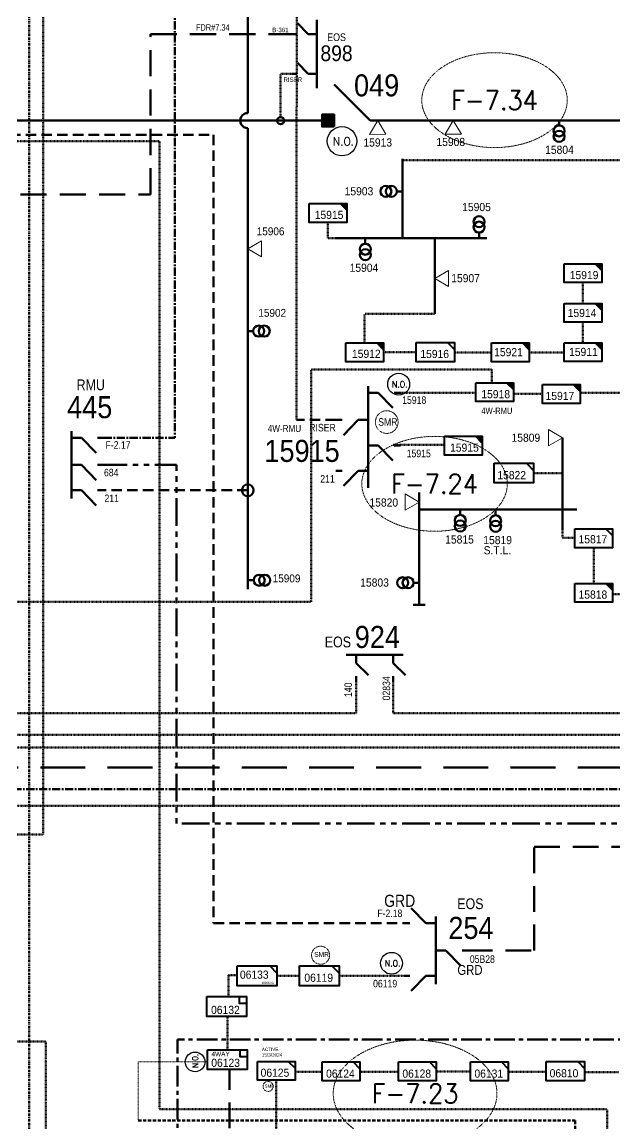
# Model space of a CAD drawing. Header units: metres. Extents: x 65984 to 144644, y -19036 to 23726.
# Drawn here: x 116979 to 117248.2, y 20753.7 to 21253.5 of the extents above; entities that cross this region are included whole.
import ezdxf
from ezdxf.enums import TextEntityAlignment as Align

# ---------------------------------------------------------------- set-up
doc = ezdxf.new("R2010")
doc.units = ezdxf.units.M
doc.header["$MEASUREMENT"] = 0
for name, pattern in [('( Center )', [2, 1.25, -0.25, 0.25, -0.25]), ('( Hidden )', [0.375, 0.25, -0.125]), ('( Phantom )', [2.5, 1.25, -0.25, 0.25, -0.25, 0.25, -0.25]), ('DGN Style 3', [0.013877, 0, -0.013877]), ('DGN Style 7', [2, 0.9, -0.4, 0.3, -0.4]), ('HIDDEN2', [2381.25, 1587.5, -793.75])]:
    doc.linetypes.add(name, pattern=pattern)
doc.layers.get('0').update_dxf_attribs({"color": 95, "lineweight": 40})
for name, color, linetype, lineweight in [('ABS', 7, 'Continuous', 40), ('ABS NUMBER', 112, 'Continuous', 30), ('d_eos', 111, 'Continuous', 40), ('d_eos no', 121, 'Continuous', 40), ('d_oh branch', 94, 'Continuous', 40), ('d_switch', 95, 'Continuous', 40), ('d_tf', 1, 'Continuous', 40), ('d_tf no', 6, 'Continuous', 40), ('d_tf_200', 1, 'Continuous', 40), ('d_ug cable', 95, 'Continuous', 40), ('d_ug main line', 95, 'Continuous', 40), ('d_unit sub', 7, 'Continuous', 40), ('FDR  1  16', 234, 'Continuous', 40), ('fedr no', 95, 'Continuous', 40), ('Level 37', 7, 'Continuous', 0), ('O H MAIN FEEDER', 4, 'Continuous', 100), ('SW N O', 114, 'Continuous', 30)]:
    doc.layers.add(name, color=color, linetype=linetype, lineweight=lineweight)
doc.styles.add('NASKHF', font='naskhf.shx', dxfattribs={"height": 8})
doc.styles.add('Style-Arial', font='arial.ttf')
doc.styles.add('Style-ENGINEERING', font='ENGINEERING.shx')
doc.styles.add('Style-msdefault', font='msdefault.shx')
doc.styles.add('Style-STANDARD', font='STANDARD.shx')

# ---------------------------------------------------------------- blocks, each defined once
blk = doc.blocks.new('TF3')
at = {"color": 0, "linetype": 'ByBlock', "lineweight": -2}
for p, q in [((11.3, 9), (18.3, 9)), ((18.3, 9), (18.3, 2))]:
    blk.add_line(p, q, dxfattribs=at)
at = {"color": 0, "linetype": 'ByBlock', "lineweight": -2, "flags": 128}
blk.add_lwpolyline([(18.3, 2), (11.3, 2), (11.3, 9)], dxfattribs=at)
at = {"color": 0, "linetype": 'ByBlock', "lineweight": -2}
blk.add_3dface([(-21.7, 9), (18.3, 9), (18.3, -11), (-21.7, -11)], dxfattribs=at)
blk = doc.blocks.new('TF_8')
at = {"color": 0, "linetype": 'ByBlock', "lineweight": -2}
blk.add_line((6.3, 4.95), (9.9, 1.35), dxfattribs=at)
blk.add_3dface([(-10.1, 4.95), (9.9, 4.95), (9.9, -5.05), (-10.1, -5.05)], dxfattribs=at)
blk = doc.blocks.new('TFU_42')
at = {"layer": 'd_tf_200', "color": 171, "linetype": 'Continuous', "lineweight": 53}
blk.add_line((0, 10), (0, 0), dxfattribs=at)
for centre in [(0, 30), (0, 20)]:
    blk.add_circle(centre, 10, dxfattribs=at)
blk = doc.blocks.new('TFU_6')
at = {"layer": 'd_tf_200', "color": 11, "linetype": 'Continuous', "lineweight": 53}
blk.add_line((0, 10), (0, 0), dxfattribs=at)
at = {"layer": 'd_tf_200', "color": 11, "linetype": 'Continuous', "lineweight": 53, "extrusion": (0, 0, -1)}
for centre in [(0, 30), (0, 20)]:
    blk.add_circle(centre, 10, dxfattribs=at)
blk = doc.blocks.new('TFU_43')
at = {"layer": 'd_tf_200', "color": 121, "linetype": 'Continuous', "lineweight": 53}
blk.add_line((0, 10), (0, 0), dxfattribs=at)
for centre in [(0, 30), (0, 20)]:
    blk.add_circle(centre, 10, dxfattribs=at)
blk = doc.blocks.new('exist.us-1000kva')
at = {"color": 0, "linetype": 'ByBlock', "lineweight": -2, "flags": 128}
blk.add_lwpolyline([(40, 12.9), (32.8, 20), (40, 20)], close=True, dxfattribs=at)
at = {"color": 0, "linetype": 'ByBlock', "lineweight": -2, "extrusion": (0, 0, -1)}
blk.add_solid([(-40, 12.9), (-32.8, 20), (-40, 20)], dxfattribs=at)
at = {"color": 0, "linetype": 'ByBlock', "lineweight": -2, "xscale": 2, "yscale": 2}
blk.add_blockref('TF_8', (20.2, 10.1), dxfattribs=at)
blk = doc.blocks.new('*U892')
at = {"layer": 'SW N O', "color": 3}
blk.add_circle((0, 0), 16.8, dxfattribs=at)
at = {"layer": 'SW N O', "color": 3, "style": 'Style-STANDARD'}
blk.add_text('N.O.', height=9.6, dxfattribs=at).set_placement((1.7, -0.2), align=Align.MIDDLE_CENTER)
blk = doc.blocks.new('ABS2_1_1')
at = {"color": 0, "linetype": 'ByBlock', "lineweight": -2, "ltscale": 500}
for q in [(-29900, 43500), (0, 0)]:
    blk.add_line((0, 13600), q, dxfattribs=at)
at = {"color": 0, "linetype": 'ByBlock', "lineweight": -2, "ltscale": 500, "flags": 128}
for points in [[(5000, 43600), (-5000, 43600), (-5000, 53600), (5000, 53600)], [(3791, 49653), (3791, 49653), (3791, 49653)]]:
    blk.add_lwpolyline(points, close=True, dxfattribs=at)
at = {"color": 0, "linetype": 'ByBlock', "lineweight": -2, "ltscale": 500}
for points in [[(5000, 43600), (-5000, 43600), (5000, 53600), (-5000, 53600)], [(3791, 49653), (3791, 49653), (3791, 49653)]]:
    blk.add_solid(points, dxfattribs=at)
blk = doc.blocks.new('TRA1_200')
at = {"layer": 'd_tf', "color": 171, "linetype": 'Continuous', "lineweight": 0, "ltscale": 0.00031041, "flags": 128}
blk.add_lwpolyline([(10, -17), (0, 0), (-10, -17)], close=True, dxfattribs=at)
blk = doc.blocks.new('TRA1_199')
at = {"layer": 'd_tf', "color": 171, "linetype": 'Continuous', "lineweight": 0, "ltscale": 0.00031041, "xscale": 1.000046566207833, "yscale": 1.000046566207833, "zscale": 1.000046566207833, "rotation": 180}
blk.add_blockref('TRA1_200', (0, 0), dxfattribs=at)
blk = doc.blocks.new('TRA1_202')
at = {"layer": 'd_tf', "color": 11, "linetype": 'Continuous', "lineweight": 0, "ltscale": 0.00031041, "extrusion": (0, 0, -1), "flags": 128}
blk.add_lwpolyline([(-10, -17), (0, 0), (10, -17)], close=True, dxfattribs=at)
blk = doc.blocks.new('TRA1_201')
at = {"layer": 'd_tf', "color": 11, "linetype": 'Continuous', "lineweight": 0, "ltscale": 0.00031041, "xscale": 1.000046566207833, "yscale": 1.000046566207833, "zscale": 1.000046566207833, "rotation": 180}
blk.add_blockref('TRA1_202', (0, 0), dxfattribs=at)
blk = doc.blocks.new('TRA1_204')
at = {"layer": 'd_tf', "color": 121, "linetype": 'Continuous', "lineweight": 0, "ltscale": 0.00031041, "flags": 128}
blk.add_lwpolyline([(10, -17), (0, 0), (-10, -17)], close=True, dxfattribs=at)
blk = doc.blocks.new('TRA1_203')
at = {"layer": 'd_tf', "color": 121, "linetype": 'Continuous', "lineweight": 0, "ltscale": 0.00031041, "xscale": 1.000046566207833, "yscale": 1.000046566207833, "zscale": 1.000046566207833, "rotation": 180}
blk.add_blockref('TRA1_204', (0, 0), dxfattribs=at)
blk = doc.blocks.new('TRA1_212')
at = {"layer": 'd_tf', "color": 121, "linetype": 'Continuous', "lineweight": 0, "ltscale": 0.00031021, "flags": 128}
blk.add_lwpolyline([(9.2, -17), (0, 0), (-10.8, -17)], close=True, dxfattribs=at)
blk = doc.blocks.new('TRA1_211')
at = {"layer": 'd_tf', "color": 121, "linetype": 'Continuous', "lineweight": 0, "ltscale": 0.00031021, "xscale": 1.0000584026721, "yscale": 1.000058245312021, "zscale": 1.0000584026721, "rotation": 180.0000949812189}
blk.add_blockref('TRA1_212', (0, 0), dxfattribs=at)

msp = doc.modelspace()

# ---------------------------------------------------------------- linework, layer by layer
at = {"layer": 'd_eos', "color": 7, "linetype": 'Continuous', "lineweight": 211, "ltscale": 0.516116}
for p, q in [((117108.92, 21247.99), (117104.07, 21252.99)), ((117103.61, 21247.99), (117101.6, 21247.99)), ((117112.23, 21247.99), (117108.92, 21247.99)), ((117108.92, 21230), (117104.07, 21234.99)), ((117103.61, 21230), (117101.6, 21230)), ((117112.23, 21230), (117108.92, 21230))]:
    msp.add_line(p, q, dxfattribs=at)
at = {"layer": 'd_eos', "color": 7, "linetype": 'Continuous', "lineweight": 211, "ltscale": 0.444415}
msp.add_line((117112.77, 21223.48), (117112.77, 21254.51), dxfattribs=at)
at = {"layer": 'd_eos', "color": 7, "linetype": 'Continuous', "lineweight": 211, "ltscale": 0.625574}
for p, q in [((117136.14, 21088.28), (117136.14, 21042.23)), ((117136.14, 21085.28), (117140.7, 21085.28)), ((117140.7, 21085.27), (117147.36, 21078.41)), ((117147.99, 21085.28), (117150.76, 21085.28)), ((117124.29, 21072.98), (117121.52, 21072.98)), ((117131.58, 21072.98), (117124.92, 21066.11)), ((117136.14, 21072.98), (117131.58, 21072.98)), ((117001.46, 21067.92), (117001.46, 21037.32)), ((117001.46, 21064.92), (117006.02, 21064.92)), ((117006.02, 21064.91), (117012.68, 21058.05)), ((117013.31, 21064.91), (117016.08, 21064.91)), ((117136.14, 21061.47), (117140.7, 21061.47)), ((117140.7, 21061.47), (117147.36, 21054.61)), ((117147.99, 21061.47), (117150.76, 21061.47)), ((117001.46, 21052.62), (117006.02, 21052.62)), ((117006.02, 21052.61), (117012.68, 21045.75)), ((117013.31, 21052.62), (117016.08, 21052.62)), ((117124.29, 21049.97), (117121.52, 21049.97)), ((117131.59, 21049.97), (117124.92, 21043.11)), ((117136.14, 21049.97), (117131.59, 21049.97)), ((117001.46, 21041.11), (117006.02, 21041.11)), ((117006.02, 21041.11), (117012.68, 21034.25)), ((117013.31, 21041.11), (117016.08, 21041.11)), ((117162.33, 20844.71), (117155.67, 20851.57)), ((117166.89, 20847.71), (117166.89, 20817.11)), ((117155.04, 20844.71), (117152.27, 20844.71)), ((117166.89, 20844.71), (117162.33, 20844.71)), ((117166.89, 20832.41), (117171.45, 20832.41)), ((117171.45, 20832.41), (117178.11, 20825.54)), ((117178.74, 20832.41), (117181.51, 20832.41)), ((117155.04, 20820.9), (117152.27, 20820.9)), ((117162.34, 20820.9), (117155.67, 20814.04)), ((117166.89, 20820.9), (117162.34, 20820.9))]:
    msp.add_line(p, q, dxfattribs=at)
at = {"layer": 'd_eos', "color": 7, "linetype": 'Continuous', "lineweight": 211, "ltscale": 0.54966}
for p, q in [((117126.1, 20966.45), (117152.02, 20966.45)), ((117130.69, 20966.45), (117130.69, 20962.72)), ((117147.44, 20966.45), (117147.44, 20962.72)), ((117130.69, 20962.72), (117136.3, 20957.28)), ((117147.44, 20962.72), (117153.05, 20957.28)), ((117130.69, 20956.76), (117130.69, 20954.49)), ((117147.44, 20956.76), (117147.44, 20954.49))]:
    msp.add_line(p, q, dxfattribs=at)
at = {"layer": 'd_oh branch', "color": 121, "linetype": 'Continuous', "lineweight": 100}
for p, q in [((117151.65, 21191.47), (117151.65, 21155.44)), ((117190, 21155.44), (117121.67, 21155.44)), ((117166.34, 21155.41), (117166.34, 21121.1))]:
    msp.add_line(p, q, dxfattribs=at)
at = {"layer": 'd_oh branch', "color": 11, "linetype": 'Continuous', "lineweight": 100}
for p, q in [((117224.36, 21064.94), (117224.36, 21023.49)), ((117159.27, 20989.09), (117159.27, 21040.03)), ((117230.84, 21032.4), (117159.27, 21032.4)), ((117161.94, 20989.09), (117156.59, 20989.09))]:
    msp.add_line(p, q, dxfattribs=at)
at = {"layer": 'd_ug cable', "color": 171, "linetype": 'DGN Style 3', "lineweight": 100}
msp.add_line((117103.72, 21265.29), (117103.52, 21072.98), dxfattribs=at)
at = {"layer": 'd_ug cable', "color": 121, "linetype": 'DGN Style 3', "lineweight": 100}
for p, q in [((117233.64, 21126), (117233.64, 21135.3)), ((117233.64, 21108.01), (117233.64, 21117.32)), ((117143.06, 21103.67), (117157.86, 21103.67))]:
    msp.add_line(p, q, dxfattribs=at)
at = {"layer": 'd_ug cable', "color": 11, "linetype": 'DGN Style 3', "lineweight": 100}
for p, q in [((117192.31, 21095.92), (117110.18, 21095.83)), ((117192.29, 21089.95), (117192.29, 21095.92)), ((117150.76, 21085.28), (117184.76, 21085.28)), ((117202.2, 21084.78), (117215.46, 21084.78)), ((117147.27, 21061.65), (117170.97, 21061.65)), ((117224.36, 21048.85), (117211.14, 21048.85)), ((117238.54, 21015.05), (117238.54, 20998.83)), ((117278.33, 20994.04), (117247.08, 20994.04))]:
    msp.add_line(p, q, dxfattribs=at)
at = {"layer": 'd_ug cable', "color": 55, "linetype": 'Continuous', "lineweight": 13}
msp.add_line((117193.31, 21050.29), (117193.31, 21050.42), dxfattribs=at)
at = {"layer": 'd_ug cable', "color": 171, "linetype": 'HIDDEN2', "lineweight": 158, "ltscale": 0.003}
msp.add_line((117081.47, 21041.11), (117015.98, 21041.11), dxfattribs=at)
at = {"layer": 'd_ug cable', "color": 30, "linetype": 'DGN Style 3', "lineweight": 13}
for p, q in [((117063.12, 20781.85), (117031.71, 20781.85)), ((117031.71, 20781.85), (117031.71, 20755.23))]:
    msp.add_line(p, q, dxfattribs=at)
at = {"layer": 'd_ug cable', "color": 36, "linetype": 'DGN Style 3', "lineweight": 100}
for p, q in [((117167.01, 20777.53), (117182.64, 20777.53)), ((117094.41, 20747.53), (117094.41, 20773.55))]:
    msp.add_line(p, q, dxfattribs=at)
at = {"layer": 'd_ug cable', "color": 251, "linetype": 'DGN Style 3', "lineweight": 100, "flags": 128}
msp.add_lwpolyline([(116822.57, 20861.14), (116854.81, 20861.14), (116854.81, 20884.92), (116988.56, 20884.92), (116988.56, 22341.95), (125130.38, 22341.95), (125130.38, 21815.39), (125262.38, 21815.39)], dxfattribs=at)
at = {"layer": 'd_ug cable', "color": 11, "linetype": 'DGN Style 3', "lineweight": 100, "flags": 128}
for points in [[(116936.07, 20791.07), (116989.75, 20791.07), (116989.75, 20008.05), (117030.6, 20008.05), (117030.6, 19932.59), (125125.2, 19932.59), (125125.2, 22069.98), (125473.72, 22069.98)], [(116863.03, 21070.15), (116862.96, 20990.44), (117110.21, 20990.44), (117110.18, 21095.83), (117110.18, 21095.83)], [(117232.22, 21085.28), (117266.51, 21085.28), (117266.51, 21017.04), (117279.71, 21017.04)], [(117224.36, 21026.51), (117224.36, 21019.48), (117230.01, 21019.48)]]:
    msp.add_lwpolyline(points, dxfattribs=at)
at = {"layer": 'd_ug cable', "color": 34, "linetype": 'HIDDEN2', "lineweight": 158, "ltscale": 0.003}
msp.add_lwpolyline([(113510.51, 21463.35), (113969.35, 21463.35), (113969.35, 21375.17), (114084.78, 21375.17), (114084.78, 21375.17), (115537.62, 21375.17), (115537.62, 21202.34), (117065.97, 21202.34), (117065.97, 20844.71), (117152.27, 20844.71)], dxfattribs=at)
at = {"layer": 'd_ug cable', "color": 121, "linetype": 'DGN Style 3', "lineweight": 100, "flags": 128}
for points in [[(117101.6, 21230), (117096.35, 21230), (117096.35, 21210.36)], [(117267.83, 21141.16), (117267.83, 21190.79), (117151.51, 21190.79)], [(117127.26, 21155.44), (117117.89, 21155.44), (117117.89, 21162.61)], [(117134.52, 21107.93), (117134.52, 21121.1), (117166.34, 21121.1)], [(117175.35, 21103.61), (117192.24, 21103.61)], [(117209.33, 21103.61), (117225.11, 21103.61)]]:
    msp.add_lwpolyline(points, dxfattribs=at)
at = {"layer": 'd_ug cable', "color": 98, "linetype": 'DGN Style 3', "lineweight": 100, "flags": 128}
msp.add_lwpolyline([(115070.56, 20302.1), (115070.56, 20421.55), (115070.56, 20421.55), (115070.56, 21199.49), (117041.46, 21199.49), (117041.46, 20760.33), (117244.58, 20760.33), (117244.58, 20697.56), (117268.76, 20697.56), (117268.76, 20639.66)], dxfattribs=at)
at = {"layer": 'd_ug cable', "color": 18, "linetype": 'DGN Style 3', "lineweight": 106, "flags": 128}
msp.add_lwpolyline([(117435, 20797.88), (117435, 20898), (115861.62, 20898), (115861.62, 21165.14), (114630.75, 21165.14), (114630.75, 20457.01), (114630.75, 20457.01), (114630.75, 20280.61)], dxfattribs=at)
at = {"layer": 'd_ug cable', "color": 171, "linetype": 'HIDDEN2', "lineweight": 158, "ltscale": 0.003}
msp.add_lwpolyline([(117121.52, 21072.98), (117103.52, 21072.98), (117103.52, 21072.98), (117103.52, 21072.98)], dxfattribs=at)
at = {"layer": 'd_ug cable', "color": 1, "linetype": 'DGN Style 3', "lineweight": 100, "flags": 128}
for points in [[(117147.44, 20954.49), (117147.44, 20940), (117669.58, 20940), (117669.58, 20969.15), (117903.31, 20969.15), (117903.31, 21022.8), (117925.97, 21022.8)], [(114941.5, 20020.61), (114941.5, 19918.63), (115230.84, 19918.63), (115230.84, 20940), (117130.69, 20940), (117130.69, 20954.49)], [(114677.82, 20018.71), (114677.82, 19903.39), (115244.76, 19903.39), (115244.76, 20560.1), (115296.31, 20560.1), (115296.31, 20924.47), (118370.71, 20924.47), (118370.71, 20662.09), (118341.83, 20662.09), (118341.83, 20633.98)]]:
    msp.add_lwpolyline(points, dxfattribs=at)
at = {"layer": 'd_ug cable', "color": 5, "linetype": 'DGN Style 3', "lineweight": 100, "flags": 128}
msp.add_lwpolyline([(114712.34, 19960.32), (114712.34, 19909.13), (115239.03, 19909.13), (115239.03, 20565.83), (115290.57, 20565.83), (115290.57, 20930.2), (118376.44, 20930.2), (118376.44, 20576.15), (118417.8, 20576.15), (118417.8, 20475.96), (118374.08, 20475.96)], dxfattribs=at)
at = {"layer": 'd_ug cable', "color": 7, "linetype": 'DGN Style 3', "lineweight": 100, "flags": 128}
for points in [[(117072.72, 20821.17), (117072.67, 20811.52)], [(117072.72, 20821.17), (117076.39, 20821.17)], [(117094.59, 20820.9), (117104.99, 20820.9)], [(117122.93, 20820.9), (117152.27, 20820.9)], [(117072.31, 20802.94), (117072.2, 20787.34)]]:
    msp.add_lwpolyline(points, dxfattribs=at)
at = {"layer": 'd_ug cable', "color": 36, "linetype": 'DGN Style 3', "lineweight": 100, "flags": 128}
for points in [[(117102.94, 20777.31), (117115.29, 20777.31)], [(117132.53, 20777.31), (117149.94, 20777.31)], [(117199.71, 20777.31), (117217.05, 20777.31)], [(117234.41, 20777.21), (117249.71, 20777.21)]]:
    msp.add_lwpolyline(points, dxfattribs=at)
at = {"layer": 'd_ug cable', "color": 11, "linetype": '( Hidden )', "lineweight": 158, "ltscale": 5.9049, "flags": 128}
msp.add_lwpolyline([(117031.71, 20755.23), (117230.07, 20755.23)], dxfattribs=at)
at = {"layer": 'd_ug cable', "color": 11, "linetype": '( Hidden )', "lineweight": 158, "ltscale": 6.561, "flags": 128}
msp.add_lwpolyline([(117230.07, 20755.23), (117230.07, 20733)], dxfattribs=at)
at = {"layer": 'd_ug cable', "color": 2, "linetype": 'DGN Style 3', "lineweight": 13}
for centre, radius in [((117144.56, 21072.03), 5.15), ((117114.52, 20830.21), 4.1), ((117090.67, 20770.73), 2.28)]:
    msp.add_circle(centre, radius, dxfattribs=at)
at = {"layer": 'd_ug main line', "color": 191, "linetype": 'DGN Style 7', "lineweight": 140, "flags": 128}
msp.add_lwpolyline([(125136.56, 22351.77), (116982.25, 22351.77), (116982.25, 20302.89), (116982.25, 20302.89), (116982.25, 19904.76), (116245.06, 19904.76), (116245.06, 20043.28)], dxfattribs=at)
at = {"layer": 'd_ug main line', "color": 18, "linetype": '( Center )', "lineweight": 200, "ltscale": 2.94, "flags": 128}
msp.add_lwpolyline([(117507.99, 20864.2), (117516.68, 20864.2), (117516.68, 20905.53), (115577.6, 20905.52), (115577.6, 21183.12), (115577.6, 21183.12), (115577.6, 21601.34), (113510.51, 21601.34)], dxfattribs=at)
at = {"layer": 'd_ug main line', "color": 171, "linetype": '( Center )', "lineweight": 158, "ltscale": 2.94, "flags": 128}
msp.add_lwpolyline([(117016.08, 21064.91), (117048.43, 21064.91), (117048.43, 21308.54), (117039.38, 21308.54)], dxfattribs=at)
at = {"layer": 'd_ug main line', "color": 121, "linetype": 'HIDDEN2', "lineweight": 70, "ltscale": 0.0075}
msp.add_lwpolyline([(115103.01, 20185.04), (115103.01, 21132.96), (115103.01, 21132.96), (115103.01, 21175.28), (117037.37, 21175.28), (117037.37, 21247.99), (117101.6, 21247.99)], dxfattribs=at)
at = {"layer": 'd_ug main line', "color": 95, "linetype": 'HIDDEN2', "lineweight": 158, "ltscale": 0.012803}
msp.add_lwpolyline([(115597.43, 21189.7), (116225.19, 21189.7), (116225.19, 20915.33), (117657.88, 20915.33), (117657.88, 20950.51), (117657.88, 20950.51), (117657.88, 21086.69)], dxfattribs=at)
at = {"layer": 'd_ug main line', "color": 171, "linetype": '( Phantom )', "lineweight": 158, "ltscale": 10, "flags": 128}
msp.add_lwpolyline([(117014.25, 21052.62), (117049.07, 21052.62), (117049.07, 20889.93), (117553.36, 20889.92), (117553.36, 20839.97)], dxfattribs=at)
at = {"layer": 'd_ug main line', "color": 34, "linetype": 'HIDDEN2', "lineweight": 140, "ltscale": 0.00735}
msp.add_lwpolyline([(117180.9, 20832.41), (117211.51, 20832.41), (117211.51, 20879.38), (117686.25, 20879.38), (117686.25, 20517.55), (117686.31, 20461.65), (117726.01, 20461.16), (118587.92, 20461.16)], dxfattribs=at)
at = {"layer": 'd_ug main line', "color": 7, "linetype": 'HIDDEN2', "lineweight": 140, "ltscale": 0.00735}
msp.add_lwpolyline([(117102.58, 20506.69), (117073.16, 20506.69), (117073.16, 20778.51), (117073.16, 20778.51)], dxfattribs=at)
at = {"layer": 'FDR  1  16', "color": 1, "linetype": '( Center )', "lineweight": 70, "ltscale": 7.500037, "flags": 128}
msp.add_lwpolyline([(117272.52, 20741.75), (117272.52, 20791.93), (117049.6, 20791.93), (117049.6, 19962.63)], dxfattribs=at)
at = {"layer": 'fedr no', "color": 82, "linetype": 'DGN Style 3', "lineweight": 13, "true_color": 0x1dc70e}
for centre, major_axis in [((117193.49, 21218.03), (33.02, 0)), ((117166.27, 21044.02), (33.02, 0)), ((117157.44, 20767.5), (37.17, 0))]:
    msp.add_ellipse(centre, major_axis=major_axis, ratio=0.651175, dxfattribs=at)
at = {"layer": 'O H MAIN FEEDER', "color": 171, "lineweight": 211, "ltscale": 30}
for p, q in [((117081.47, 21330.75), (117081.47, 21212.2)), ((117081.47, 21205.34), (117081.47, 20996.28))]:
    msp.add_line(p, q, dxfattribs=at)
at = {"layer": 'O H MAIN FEEDER', "color": 121, "lineweight": 211, "ltscale": 0.003}
for p, q in [((117117.66, 21208.77), (116363.57, 21208.77)), ((117442.37, 21208.77), (117141.15, 21208.77))]:
    msp.add_line(p, q, dxfattribs=at)
msp.add_circle((117096.35, 21208.77), 1.59, dxfattribs=at)
at = {"layer": 'O H MAIN FEEDER', "color": 171, "lineweight": 211, "ltscale": 0.488306}
msp.add_circle((117081.47, 21041.07), 2.66, dxfattribs=at)
msp.add_arc((117081.46, 21208.77), 3.43, 89.8663, 270.1337, dxfattribs=at)

# ---------------------------------------------------------------- block references
at = {"layer": 'ABS', "color": 7, "linetype": 'Continuous', "lineweight": 211, "ltscale": 0.812883, "xscale": 0.0005446322480400586, "yscale": -0.000544632248040059, "zscale": 0.000360672857092237, "rotation": 270.0000000000023}
msp.add_blockref('ABS2_1_1', (117144.41, 21208.77), dxfattribs=at)
at = {"layer": 'd_tf', "color": 121, "linetype": 'Continuous', "lineweight": 0, "ltscale": 0.00031021, "xscale": 0.3701317258283088, "yscale": 0.3701658824832781, "zscale": 0.3701317258283088, "rotation": 181.4224664284483}
msp.add_blockref('TRA1_211', (117140.58, 21208.81), dxfattribs=at)
at = {"layer": 'd_tf', "color": 121, "linetype": 'Continuous', "lineweight": 0, "ltscale": 0.00031041, "xscale": 0.37, "yscale": 0.37, "zscale": 0.37}
for p, rotation in [((117174.78, 21208.87), 179.9999999999999), ((117166.35, 21137.14), 269.9999999999999)]:
    msp.add_blockref('TRA1_203', p, dxfattribs=dict(at, rotation=rotation))
at = {"layer": 'd_tf', "color": 171, "linetype": 'Continuous', "lineweight": 0, "ltscale": 0.00031041, "xscale": 0.37, "yscale": 0.37, "zscale": 0.37, "rotation": 269.9999999999999}
msp.add_blockref('TRA1_199', (117081.44, 21150.6), dxfattribs=at)
at = {"layer": 'd_tf', "color": 11, "linetype": 'Continuous', "lineweight": 0, "ltscale": 0.00031041, "extrusion": (0, 0, -1), "xscale": 0.37, "yscale": 0.37, "zscale": 0.37, "rotation": 269.9999999999999}
for p in [(-117224.35, 21064.94), (-117159.26, 21035.77)]:
    msp.add_blockref('TRA1_201', p, dxfattribs=at)
at = {"layer": 'd_tf_200', "color": 121, "linetype": 'Continuous', "lineweight": 53, "xscale": 0.25, "yscale": 0.25, "zscale": 0.25}
for p, rotation in [((117222.81, 21209.09), 179.9999999999999), ((117151.65, 21176.66), 89.9999999999999), ((117134.83, 21155.44), 179.9999999999999)]:
    msp.add_blockref('TFU_43', p, dxfattribs=dict(at, rotation=rotation))
msp.add_blockref('TFU_43', (117186.48, 21155.44), dxfattribs=at)
at = {"layer": 'd_tf_200', "color": 171, "linetype": 'Continuous', "lineweight": 53, "xscale": 0.25, "yscale": 0.25, "zscale": 0.25, "rotation": 269.9999999999999}
for p in [(117081.43, 21113.28), (117081.66, 21000.3)]:
    msp.add_blockref('TFU_42', p, dxfattribs=at)
at = {"layer": 'd_tf_200', "color": 11, "linetype": 'Continuous', "lineweight": 53, "xscale": 0.25, "yscale": 0.25, "zscale": 0.25, "rotation": 179.9999999999999}
for p in [(117177.91, 21032.4), (117193.96, 21032.27)]:
    msp.add_blockref('TFU_6', p, dxfattribs=at)
at = {"layer": 'd_tf_200', "color": 11, "linetype": 'Continuous', "lineweight": 53, "extrusion": (0, 0, -1), "xscale": 0.25, "yscale": 0.25, "zscale": 0.25, "rotation": 269.9999999999999}
msp.add_blockref('TFU_6', (-117159.27, 20999.15), dxfattribs=at)
at = {"layer": 'd_unit sub', "color": 121, "linetype": 'Continuous', "lineweight": 40, "zscale": 0.4267622666565712, "rotation": 359.9999999999999}
for name, p, xscale, yscale in [('exist.us-1000kva', (117109.36, 21162.61), 0.4267622666565712, 0.4267622666565712), ('exist.us-1000kva', (117225.11, 21135.3), 0.4267622666565712, 0.4267622666565712), ('exist.us-1000kva', (117225.11, 21117.32), 0.4267622666565712, 0.4267622666565712), ('exist.us-1000kva', (117125.99, 21099.4), 0.4267622666565712, 0.4267622666565712), ('TF_8', (117166.69, 21103.79), 0.8745590379400409, 0.8745590379400409), ('exist.us-1000kva', (117192.13, 21099.4), 0.4267622666565712, 0.4267622666565712), ('exist.us-1000kva', (117225.11, 21099.48), 0.4267622666565712, 0.4267622666565712)]:
    msp.add_blockref(name, p, dxfattribs=dict(at, xscale=xscale, yscale=yscale))
at = {"layer": 'd_unit sub', "color": 11, "linetype": 'Continuous', "lineweight": 40, "zscale": 0.4267622666565712, "rotation": 359.9999999999999}
for name, p, xscale, yscale in [('exist.us-1000kva', (117185, 21081.29), 0.4267622666565712, 0.4267622666565712), ('exist.us-1000kva', (117215.23, 21080.5), 0.4267622666565712, 0.4267622666565712), ('exist.us-1000kva', (117170.79, 21057.04), 0.4267622666565712, 0.4267622666565712), ('TF_8', (117202.31, 21048.9), 0.8919131619957675, 0.8919131619957675), ('TF_8', (117238.63, 21019.36), 0.8535245333131425, 0.8535245333131425), ('exist.us-1000kva', (117230.01, 20990.3), 0.4267622666565712, 0.4267622666565712)]:
    msp.add_blockref(name, p, dxfattribs=dict(at, xscale=xscale, yscale=yscale))
at = {"layer": 'd_unit sub', "color": 7, "linetype": 'Continuous', "lineweight": 40, "rotation": 359.9999999999999}
for name, p, xscale, yscale, zscale in [('TF_8', (117085.79, 20820.9), 0.9, 0.9, 0.4267622666565712), ('TF3', (117072.59, 20807.42), 0.45, 0.45, 0.1300771388769227), ('TF3', (117072.97, 20783.29), 0.45, 0.45, 0.1300771388769227)]:
    msp.add_blockref(name, p, dxfattribs=dict(at, xscale=xscale, yscale=yscale, zscale=zscale))
at = {"layer": 'd_unit sub', "color": 2, "linetype": 'Continuous', "lineweight": 40, "zscale": 0.4267622666565712, "rotation": 359.9999999999999}
for p, xscale, yscale in [((117114.02, 20820.9), 0.9, 0.9), ((117094.49, 20777.86), 0.8535245333131425, 0.8535245333131425)]:
    msp.add_blockref('TF_8', p, dxfattribs=dict(at, xscale=xscale, yscale=yscale))
at = {"layer": 'd_unit sub', "color": 36, "linetype": 'Continuous', "lineweight": 40, "zscale": 0.4267622666565712, "rotation": 359.9999999999999}
for p, xscale, yscale in [((117123.93, 20777.58), 0.8535245333131425, 0.8535245333131425), ((117158.56, 20777.58), 0.8535245333131425, 0.8535245333131425), ((117191.26, 20777.58), 0.8535245333131425, 0.8535245333131425), ((117225.75, 20777.66), 0.8742162871124914, 0.8742162871124914)]:
    msp.add_blockref('TF_8', p, dxfattribs=dict(at, xscale=xscale, yscale=yscale))
at = {"layer": 'SW N O', "color": 3}
for p, xscale, yscale, zscale in [((117124.24, 21199.39), 0.3971377063046789, 0.3971377063046789, 0.3971377063046789), ((117149.96, 21089.19), 0.2950694635422144, 0.2950694635422144, 0.2950694635422144), ((117146.75, 20826.57), 0.2950694635422144, 0.2950694635422144, 0.2950694635422144)]:
    msp.add_blockref('*U892', p, dxfattribs=dict(at, xscale=xscale, yscale=yscale, zscale=zscale))
at = {"layer": 'SW N O', "color": 3, "xscale": 0.265562517187993, "yscale": 0.265562517187993, "zscale": 0.265562517187993, "rotation": 90}
msp.add_blockref('*U892', (117057.55, 20781.85), dxfattribs=at)

# ---------------------------------------------------------------- texts
at = {"layer": 'ABS NUMBER', "color": 7, "lineweight": 140, "style": 'Style-Arial', "width": 0.88}
msp.add_text('049', height=10, dxfattribs=at).set_placement((117129.71, 21229.74), align=Align.TOP_LEFT)
at = {"layer": 'd_eos no', "color": 7, "linetype": 'Continuous', "lineweight": 140, "style": 'Style-Arial', "width": 0.88}
for s, height, p in [('898', 7.128, (117114.47, 21242.86)), ('445', 10, (116999.47, 21083.79)), ('15915', 10, (117089.03, 21063.96)), ('254', 10, (117172.53, 20847.61))]:
    msp.add_text(s, height=height, dxfattribs=at).set_placement(p, align=Align.TOP_LEFT)
msp.add_text('924', height=10, dxfattribs=at).set_placement((117130.04, 20969.58))
at = {"layer": 'd_switch', "color": 2, "linetype": 'Continuous', "lineweight": 30, "style": 'Style-msdefault', "width": 0.857143}
for s, height, p in [('FDR#7.34', 2.92, (117057.97, 21252.47)), ('B-361', 2.032, (117092.59, 21250.89)), ('RISER', 2.032, (117097.67, 21228.34))]:
    msp.add_text(s, height=height, dxfattribs=at).set_placement(p, align=Align.TOP_LEFT)
at = {"layer": 'd_switch', "color": 171, "linetype": 'Continuous', "lineweight": 30, "style": 'Style-ENGINEERING', "width": 0.857143}
for s, rotation, p in [('15918', 359.9996, (117151.57, 21083.71)), ('F-2.17', 359.9996, (117016.89, 21063.35)), ('211', 0.0004, (117114.39, 21048))]:
    msp.add_text(s, height=3.43, rotation=rotation, dxfattribs=at).set_placement(p, align=Align.TOP_LEFT)
for s, p in [('RISER', (117121.41, 21071.21)), ('15915', (117164.55, 21059.51)), ('211', (117022.97, 21039.15))]:
    msp.add_text(s, height=3.43, dxfattribs=at).set_placement(p, align=Align.TOP_RIGHT)
at = {"layer": 'd_switch', "color": 1, "linetype": 'Continuous', "lineweight": 30, "ltscale": 0.81, "style": 'Style-ENGINEERING', "width": 0.857143}
msp.add_text('SMR', height=3.441, rotation=0.0026, dxfattribs=at).set_placement((117140.69, 21073.79), align=Align.TOP_LEFT)
at = {"layer": 'd_switch', "color": 171, "linetype": 'Continuous', "lineweight": 30, "style": 'Style-ENGINEERING', "width": 0.857143}
msp.add_text('684', height=3.43, dxfattribs=at).set_placement((117016.2, 21050.84), align=Align.TOP_LEFT)
at = {"layer": 'd_switch', "color": 174, "linetype": 'Continuous', "lineweight": 30, "style": 'Style-ENGINEERING', "width": 0.857143}
msp.add_text('02834', height=3.43, rotation=90.0072, dxfattribs=at).set_placement((117146.11, 20956.74), align=Align.RIGHT)
msp.add_text('140', height=3.43, rotation=90.0004, dxfattribs=at).set_placement((117128.77, 20947.33))
at = {"layer": 'd_switch', "color": 2, "linetype": 'Continuous', "lineweight": 30, "style": 'Style-ENGINEERING', "width": 0.857143}
for height, p in [(5.529, (117157.48, 20857.67)), (4.481, (117188.05, 20825.79))]:
    msp.add_text('GRD', height=height, rotation=0.0004, dxfattribs=at).set_placement(p, align=Align.TOP_RIGHT)
at = {"layer": 'd_switch', "color": 34, "linetype": 'Continuous', "lineweight": 30, "style": 'Style-ENGINEERING', "width": 0.857143}
msp.add_text('F-2.18', height=3.43, rotation=0.0004, dxfattribs=at).set_placement((117151.66, 20850.94), align=Align.TOP_RIGHT)
msp.add_text('05B28', height=3.43, dxfattribs=at).set_placement((117182.28, 20830.18), align=Align.TOP_LEFT)
at = {"layer": 'd_switch', "color": 7, "linetype": 'Continuous', "lineweight": 30, "style": 'Style-ENGINEERING', "width": 0.857143}
msp.add_text('06119', height=3.43, dxfattribs=at).set_placement((117138.36, 20819.06), align=Align.TOP_LEFT)
at = {"layer": 'd_switch', "color": 1, "linetype": 'Continuous', "lineweight": 30, "ltscale": 0.836329, "style": 'Style-ENGINEERING', "width": 0.857143}
msp.add_text('SMR', height=1.457, rotation=0.0026, dxfattribs=at).set_placement((117089.11, 20771.59), align=Align.TOP_LEFT)
at = {"layer": 'd_tf no', "color": 121, "linetype": 'DGN Style 3', "lineweight": 40, "style": 'Style-msdefault', "width": 0.945946}
for s, p in [('15913', (117133.97, 21200.69)), ('15908', (117167.12, 21200.92)), ('15804', (117216.46, 21197.37)), ('15903', (117125.43, 21178.56)), ('15905', (117178.8, 21171.41)), ('15915', (117111.88, 21167.85)), ('15904', (117127.7, 21143.87)), ('15919', (117227.63, 21140.55)), ('15907', (117173.84, 21139.12)), ('15914', (117226.71, 21123.37)), ('15921', (117193.33, 21105.58)), ('15911', (117227.33, 21105.69)), ('15912', (117128.78, 21104.85)), ('15916', (117159.81, 21104.77))]:
    msp.add_text(s, height=3.7, dxfattribs=at).set_placement(p, align=Align.TOP_LEFT)
at = {"layer": 'd_tf no', "color": 171, "linetype": 'DGN Style 3', "lineweight": 40, "style": 'Style-msdefault', "width": 0.945946}
for s, p in [('15906', (117085.54, 21160.33)), ('15902', (117086.28, 21123.36)), ('15909', (117092.79, 21002.91))]:
    msp.add_text(s, height=3.577, dxfattribs=at).set_placement(p, align=Align.TOP_LEFT)
at = {"layer": 'd_tf no', "color": 11, "linetype": 'DGN Style 3', "lineweight": 40, "style": 'Style-msdefault', "width": 0.945946}
for s, p in [('15918', (117187.52, 21086.53)), ('15917', (117216.65, 21085.74)), ('15809', (117201.21, 21066.79)), ('15915', (117173.32, 21062.28)), ('15822', (117194.78, 21049.8)), ('15820', (117136.71, 21037.4)), ('15815', (117171.09, 21020.64)), ('15819', (117188.4, 21020.36)), ('15817', (117231.64, 21020.73)), ('S.T.L.', (117188.55, 21015.74)), ('15803', (117132.52, 21001.09)), ('15818', (117231.63, 20995.64))]:
    msp.add_text(s, height=3.7, dxfattribs=at).set_placement(p, align=Align.TOP_LEFT)
at = {"layer": 'd_tf no', "color": 1, "linetype": 'Continuous', "lineweight": 40, "style": 'Style-msdefault', "width": 0.945946}
msp.add_text('SMR', height=2.185, dxfattribs=at).set_placement((117111.61, 20831.66), align=Align.TOP_LEFT)
at = {"layer": 'd_tf no', "color": 7, "linetype": 'Continuous', "lineweight": 40, "style": 'Style-msdefault', "width": 0.945946}
for s, height, p in [('06133', 3.7, (117077.91, 20823.25)), ('1000KVA', 0.947, (117087.76, 20818.16)), ('06132', 3.7, (117064.82, 20807.27)), ('4WAY', 2.126, (117065, 20786.5)), ('06123', 3.7, (117064.9, 20783.28))]:
    msp.add_text(s, height=height, dxfattribs=at).set_placement(p, align=Align.TOP_LEFT)
at = {"layer": 'd_tf no', "color": 2, "linetype": 'Continuous', "lineweight": 40, "style": 'Style-msdefault', "width": 0.945946}
msp.add_text('06119', height=3.7, dxfattribs=at).set_placement((117107.17, 20821.86), align=Align.TOP_LEFT)
at = {"layer": 'd_tf no', "color": 121, "linetype": 'Continuous', "lineweight": 40, "style": 'Style-msdefault', "width": 0.945946}
msp.add_text('06125', height=3.7, dxfattribs=at).set_placement((117087.3, 20778.79), align=Align.TOP_LEFT)
at = {"layer": 'd_tf no', "color": 36, "linetype": 'Continuous', "lineweight": 40, "style": 'Style-msdefault', "width": 0.945946}
for s, p in [('06124', (117117.04, 20778.37)), ('06128', (117151.67, 20778.37)), ('06131', (117184.37, 20778.37)), ('06810', (117218.51, 20778.53))]:
    msp.add_text(s, height=3.7, dxfattribs=at).set_placement(p, align=Align.TOP_LEFT)
at = {"layer": 'd_tf no', "color": 121, "linetype": 'Continuous', "lineweight": 40, "insert": (117087.84, 20788.27), "char_height": 1.5184, "attachment_point": 1, "style": 'NASKHF'}
msp.add_mtext('\\Fmsdefault;\\H1x;\\W0.945946;ACTIVE\\P15/3/2024', dxfattribs=at)
at = {"layer": 'fedr no', "color": 6, "linetype": 'Continuous', "lineweight": 40, "char_height": 8.852, "attachment_point": 5, "style": 'Style-STANDARD'}
for s, insert in [('F-7.34', (117193.49, 21218.03)), ('F-7.24', (117166.27, 21044.02)), ('F-7.23', (117157.44, 20767.5))]:
    msp.add_mtext(s, dxfattribs=dict(at, insert=insert))
at = {"layer": 'Level 37', "color": 7, "linetype": 'Continuous', "lineweight": 100, "style": 'Style-msdefault', "width": 0.86}
msp.add_text('EOS', height=3.493, dxfattribs=at).set_placement((117117.54, 21248.33), align=Align.TOP_LEFT)
for s, p in [('RMU', (117016.62, 21091.37)), ('EOS', (117188.48, 20856.01))]:
    msp.add_text(s, height=4.9, rotation=0.0004, dxfattribs=at).set_placement(p, align=Align.TOP_RIGHT)
at = {"layer": 'Level 37', "color": 7, "linetype": 'Continuous', "lineweight": 100, "ltscale": 0.693383, "style": 'Style-msdefault', "width": 0.86}
msp.add_text('4W-RMU', height=2.891, rotation=0.0004, dxfattribs=at).set_placement((117201.61, 21078.58), align=Align.TOP_RIGHT)
at = {"layer": 'Level 37', "color": 7, "linetype": 'Continuous', "lineweight": 100, "ltscale": 0.770426, "style": 'Style-msdefault', "width": 0.86}
msp.add_text('4W-RMU', height=3.213, rotation=0.0004, dxfattribs=at).set_placement((117105.73, 21070.73), align=Align.TOP_RIGHT)
at = {"layer": 'Level 37', "color": 7, "linetype": 'Continuous', "lineweight": 100, "style": 'Style-msdefault', "width": 0.86}
msp.add_text('EOS', height=4.9, rotation=359.9996, dxfattribs=at).set_placement((117128.33, 20969.84), align=Align.RIGHT)

doc.saveas('drawing.dxf')
